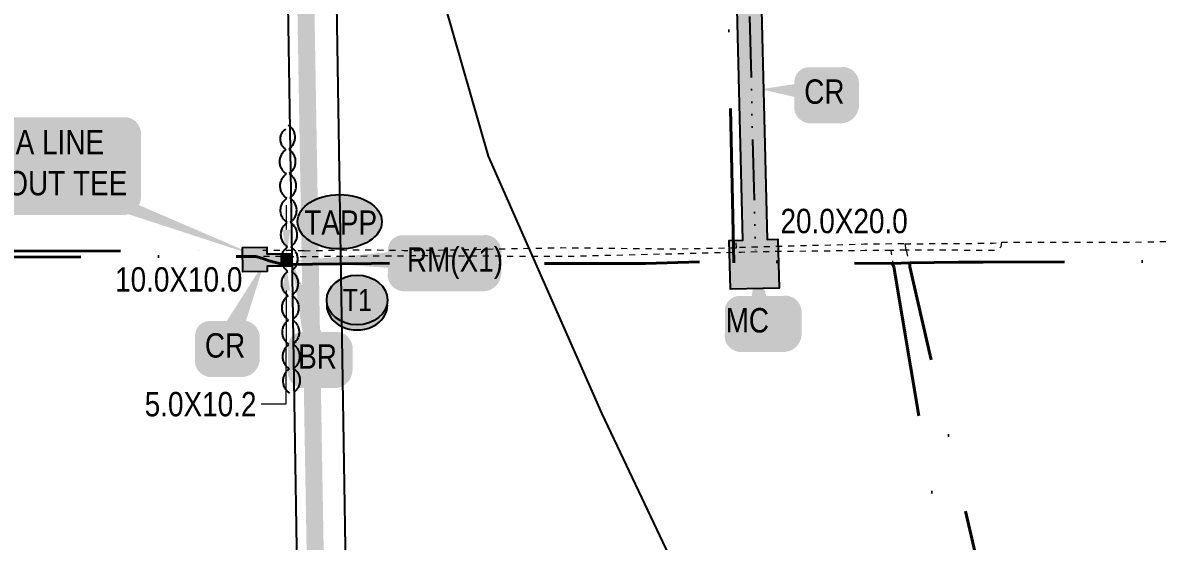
# Model space of a CAD drawing. Extents: x 72365 to 80261, y 6000112 to 6008999.
# Drawn here: x 76497.9 to 76965.7, y 6001619.7 to 6001832.2 of the extents above; entities that cross this region are included whole.
import ezdxf
from ezdxf.enums import TextEntityAlignment as Align

# ---------------------------------------------------------------- set-up
doc = ezdxf.new("R2010")
doc.units = 0
doc.header["$LTSCALE"] = 5
doc.header["$PDSIZE"] = 2.5
for name, pattern in [('0', [1, 1, 0]), ('COOP2', [10, 5, -1, 0, -1, 0, -1, 0, -1, 0, -1]), ('DASHDOT', [25.4, 12.7, -6.35, 0, -6.35]), ('foc-ABD', [1, 0.5, -0.5])]:
    doc.linetypes.add(name, pattern=pattern)
doc.layers.get('Defpoints').update_dxf_attribs({"color": 9})
for name, color, linetype, lineweight in [('AS-RECON EXISTING', 151, 'DASHDOT', 40), ('EXISTING PIPE ABD', 113, 'foc-ABD', 13), ('P-APEX RECON-TWS-T', 104, 'Continuous', 9)]:
    doc.layers.add(name, color=color, linetype=linetype, lineweight=lineweight)
for name, color, linetype in [('AS-ROADS', 254, 'Continuous'), ('CG-NOTES', 7, 'Continuous'), ('L-SEC', 7, 'Continuous'), ('P-APEX RECON PAY ITEMS', 240, 'Continuous'), ('P-APEX RECON-10m BUFFER', 51, 'COOP2'), ('P-APEX RECON-URBAN', 30, 'COOP2'), ('P-APEX RECON-WORK AREA', 104, 'Continuous'), ('P-CROSSINGS', 250, 'Continuous'), ('T-BUSH', 110, '0'), ('T-CREEK', 160, 'Continuous')]:
    doc.layers.add(name, color=color, linetype=linetype)
doc.layers.add('P-APEX RECON-TO BE BRUSHED-H', color=7, linetype='Continuous', true_color=0xafe19b)
doc.styles.add('175L', font='ARIALN.TTF', dxfattribs={"height": 20})
doc.styles.add('80', font='ARIALN.TTF', dxfattribs={"height": 10})
doc.styles.add('80CG', font='ARIALN.TTF', dxfattribs={"height": 10})
doc.styles.add('80L', font='ARIALN.TTF', dxfattribs={"height": 10})
doc.dimstyles.new('Compass 5 000', dxfattribs={"dimscale": 5, "dimtxt": 9, "dimasz": 2, "dimexe": 0.2, "dimexo": 0.0625, "dimgap": 0.5, "dimtad": 0, "dimtih": 1, "dimtoh": 1, "dimzin": 0, "dimdsep": 46, "dimtxsty": '80CG', "dimcen": 0.1, "dimse1": 1, "dimse2": 1, "dimclrd": 256, "dimclrt": 256, "dimaunit": 1, "dimadec": 4, "dimazin": 0, "dimtfac": 0.06, "dimtofl": 0, "dimtmove": 0, "dimatfit": 1, "dimfxl": 0.2, "dimtolj": 1, "dimtzin": 0, "dimlwd": -1, "dimarcsym": 0})

# ---------------------------------------------------------------- blocks, each defined once
blk = doc.blocks.new('*U1042')
at = {"true_color": 0xffffa8}
h = blk.add_hatch(color=51, dxfattribs=at)
edge = h.paths.add_edge_path()
edge.add_line((-9, -11.5), (9, -11.5))
edge.add_arc((9, -5.5), 6, 270, 360)
edge.add_line((15, -5.5), (15, 4))
edge.add_arc((9, 4), 6, 0, 90)
edge.add_line((9, 10), (-9, 10))
edge.add_arc((-9, 4), 6, 90, 180)
edge.add_line((-15, 4), (-15, -5.5))
edge.add_arc((-9, -5.5), 6, 180, 270)
at = {"color": 240, "flags": 128}
for points in [[(-2.38, 24.28, 0, 10, 0), (0, 0, 5, 5, 0)], [(5.45, -7.08, 0, 10, 0), (0, 0, 5, 5, 0)]]:
    blk.add_lwpolyline(points, format="xyseb", dxfattribs=at)
blk.add_lwpolyline([(-9, -11.5, 3, 3, 0), (9, -11.5, 3, 3, 0.414214), (15, -5.5, 3, 3, 0), (15, 4, 3, 0, 0.414214), (9, 10, 0, 0, 0), (-9, 10, 0, 0, 0.414214), (-15, 4, 0, 0, 0), (-15, -5.5, 0, 3, 0.414214)], format="xyseb", close=True, dxfattribs=at)
at = {"color": 4, "style": '80'}
blk.add_attdef('OTHER_001', (-14.7, -5), '', height=10, dxfattribs=at)
blk = doc.blocks.new('*U1043')
at = {"true_color": 0xffffa8}
h = blk.add_hatch(color=51, dxfattribs=at)
edge = h.paths.add_edge_path()
edge.add_line((-16.5, -11.5), (16.5, -11.5))
edge.add_arc((16.5, -5.5), 6, 270, 360)
edge.add_line((22.5, -5.5), (22.5, 4))
edge.add_arc((16.5, 4), 6, 0, 90)
edge.add_line((16.5, 10), (-16.5, 10))
edge.add_arc((-16.5, 4), 6, 90, 180)
edge.add_line((-22.5, 4), (-22.5, -5.5))
edge.add_arc((-16.5, -5.5), 6, 180, 270)
at = {"color": 240, "flags": 128}
blk.add_lwpolyline([(-16.5, -11.5, 3, 3, 0), (16.5, -11.5, 3, 3, 0.414214), (22.5, -5.5, 3, 3, 0), (22.5, 4, 3, 0, 0.414214), (16.5, 10, 0, 0, 0), (-16.5, 10, 0, 0, 0.414214), (-22.5, 4, 0, 0, 0), (-22.5, -5.5, 0, 3, 0.414214)], format="xyseb", close=True, dxfattribs=at)
for points in [[(-61.98, -0.54, 0, 10, 0), (0, 0, 5, 5, 0)], [(5.45, -7.08, 0, 10, 0), (0, 0, 5, 5, 0)]]:
    blk.add_lwpolyline(points, format="xyseb", dxfattribs=at)
at = {"color": 4, "style": '80'}
blk.add_attdef('OTHER_001', (-14.7, -5), '', height=10, dxfattribs=at)
blk = doc.blocks.new('*U1044')
at = {"true_color": 0xffffa8}
h = blk.add_hatch(color=51, dxfattribs=at)
edge = h.paths.add_edge_path()
edge.add_line((-6.5, -11.5), (6.5, -11.5))
edge.add_arc((6.5, -5.5), 6, 270, 360)
edge.add_line((12.5, -5.5), (12.5, 4))
edge.add_arc((6.5, 4), 6, 0, 90)
edge.add_line((6.5, 10), (-6.5, 10))
edge.add_arc((-6.5, 4), 6, 90, 180)
edge.add_line((-12.5, 4), (-12.5, -5.5))
edge.add_arc((-6.5, -5.5), 6, 180, 270)
at = {"color": 240, "flags": 128}
for points in [[(16.07, 34.36, 0, 10, 0), (0, 0, 5, 5, 0)], [(5.45, -7.08, 0, 10, 0), (0, 0, 5, 5, 0)]]:
    blk.add_lwpolyline(points, format="xyseb", dxfattribs=at)
blk.add_lwpolyline([(-6.5, -11.5, 3, 3, 0), (6.5, -11.5, 3, 3, 0.414214), (12.5, -5.5, 3, 3, 0), (12.5, 4, 3, 0, 0.414214), (6.5, 10, 0, 0, 0), (-6.5, 10, 0, 0, 0.414214), (-12.5, 4, 0, 0, 0), (-12.5, -5.5, 0, 3, 0.414214)], format="xyseb", close=True, dxfattribs=at)
at = {"color": 4, "style": '80'}
blk.add_attdef('OTHER_001', (-14.7, -5), '', height=10, dxfattribs=at)
blk = doc.blocks.new('*U1051')
at = {"true_color": 0xffffa8}
h = blk.add_hatch(color=51, dxfattribs=at)
edge = h.paths.add_edge_path()
edge.add_line((-6.5, -11.5), (6.5, -11.5))
edge.add_arc((6.5, -5.5), 6, 270, 360)
edge.add_line((12.5, -5.5), (12.5, 4))
edge.add_arc((6.5, 4), 6, 0, 90)
edge.add_line((6.5, 10), (-6.5, 10))
edge.add_arc((-6.5, 4), 6, 90, 180)
edge.add_line((-12.5, 4), (-12.5, -5.5))
edge.add_arc((-6.5, -5.5), 6, 180, 270)
at = {"color": 240, "flags": 128}
blk.add_lwpolyline([(-6.5, -11.5, 3, 3, 0), (6.5, -11.5, 3, 3, 0.414214), (12.5, -5.5, 3, 3, 0), (12.5, 4, 3, 0, 0.414214), (6.5, 10, 0, 0, 0), (-6.5, 10, 0, 0, 0.414214), (-12.5, 4, 0, 0, 0), (-12.5, -5.5, 0, 3, 0.414214)], format="xyseb", close=True, dxfattribs=at)
for points in [[(-26.24, 0.99, 0, 10, 0), (0, 0, 5, 5, 0)], [(5.45, -7.08, 0, 10, 0), (0, 0, 5, 5, 0)]]:
    blk.add_lwpolyline(points, format="xyseb", dxfattribs=at)
at = {"color": 4, "style": '80'}
blk.add_attdef('OTHER_001', (-14.7, -5), '', height=10, dxfattribs=at)
blk = doc.blocks.new('Well_proximity')
h = blk.add_hatch(color=191)
h.dxf.hatch_style = 1
edge = h.paths.add_edge_path()
edge.add_ellipse((0, 0), major_axis=(-12.5, 0), ratio=0.816297, start_angle=0, end_angle=360)
h = blk.add_hatch(color=250)
h.dxf.hatch_style = 1
edge = h.paths.add_edge_path()
edge.add_ellipse((0, -2.05), major_axis=(-12.5, 0), ratio=0.816297, start_angle=0, end_angle=180)
edge.add_line((12.5, -2.05), (12.5, 0))
edge.add_ellipse((0, 0), major_axis=(-12.5, 0), ratio=0.816297, start_angle=0, end_angle=180, ccw=False)
edge.add_line((-12.5, 0), (-12.5, -2.05))
at = {"color": 250}
blk.add_ellipse((0, 0), major_axis=(-12.5, 0), ratio=0.816297, dxfattribs=at)
blk.add_ellipse((0, -2.05), major_axis=(-12.5, 0), ratio=0.816297, start_param=0, end_param=3.141593, dxfattribs=at)
at = {"color": 250, "style": '80L'}
blk.add_attdef('CROSSING', text='', height=9, dxfattribs=at).set_placement((0.09, 0.02), align=Align.MIDDLE_CENTER)
blk = doc.blocks.new('TAPP_Access_Point')
h = blk.add_hatch(color=255)
h.dxf.hatch_style = 1
edge = h.paths.add_edge_path()
edge.add_ellipse((-0.4, 0.35), major_axis=(-17.31, 0), ratio=0.643219, start_angle=0, end_angle=360)
at = {"color": 170}
blk.add_ellipse((-0.4, 0.35), major_axis=(-17.31, 0), ratio=0.643219, dxfattribs=at)
at = {"color": 170, "style": '175L'}
blk.add_text('TAPP', height=10, dxfattribs=at).set_placement((0, 0), align=Align.MIDDLE_CENTER)
blk = doc.blocks.new('*U1284')
at = {"true_color": 0xffffa8}
h = blk.add_hatch(color=51, dxfattribs=at)
edge = h.paths.add_edge_path()
edge.add_line((-46.5, -20), (46.5, -20))
edge.add_arc((46.5, -14), 6, 270, 360)
edge.add_line((52.5, -14), (52.5, 12.5))
edge.add_arc((46.5, 12.5), 6, 0, 90)
edge.add_line((46.5, 18.5), (-46.5, 18.5))
edge.add_arc((-46.5, 12.5), 6, 90, 180)
edge.add_line((-52.5, 12.5), (-52.5, -14))
edge.add_arc((-46.5, -14), 6, 180, 270)
at = {"color": 240, "flags": 128}
blk.add_lwpolyline([(-46.5, -20, 3, 3, 0), (46.5, -20, 3, 3, 0.414214), (52.5, -14, 3, 3, 0), (52.5, 12.5, 3, 0, 0.414214), (46.5, 18.5, 0, 0, 0), (-46.5, 18.5, 0, 0, 0.414214), (-52.5, 12.5, 0, 0, 0), (-52.5, -14, 0, 3, 0.414214)], format="xyseb", close=True, dxfattribs=at)
for points in [[(102.31, -38.6, 0, 10, 0), (0, 0, 5, 5, 0)], [(5.45, -7.08, 0, 10, 0), (0, 0, 5, 5, 0)]]:
    blk.add_lwpolyline(points, format="xyseb", dxfattribs=at)
at = {"color": 4, "style": '80'}
blk.add_attdef('OTHER_001', (-14.7, -5), '', height=10, dxfattribs=at)
blk = doc.blocks.new('*U1285')
at = {"true_color": 0xffffa8}
h = blk.add_hatch(color=51, dxfattribs=at)
edge = h.paths.add_edge_path()
edge.add_line((-6.5, -11.5), (6.5, -11.5))
edge.add_arc((6.5, -5.5), 6, 270, 360)
edge.add_line((12.5, -5.5), (12.5, 4))
edge.add_arc((6.5, 4), 6, 0, 90)
edge.add_line((6.5, 10), (-6.5, 10))
edge.add_arc((-6.5, 4), 6, 90, 180)
edge.add_line((-12.5, 4), (-12.5, -5.5))
edge.add_arc((-6.5, -5.5), 6, 180, 270)
at = {"color": 240, "flags": 128}
for points in [[(-10.96, 39.17, 0, 10, 0), (0, 0, 5, 5, 0)], [(-5.14, 2.54, 0, 10, 0), (0, 0, 5, 5, 0)]]:
    blk.add_lwpolyline(points, format="xyseb", dxfattribs=at)
blk.add_lwpolyline([(-6.5, -11.5, 3, 3, 0), (6.5, -11.5, 3, 3, 0.414214), (12.5, -5.5, 3, 3, 0), (12.5, 4, 3, 0, 0.414214), (6.5, 10, 0, 0, 0), (-6.5, 10, 0, 0, 0.414214), (-12.5, 4, 0, 0, 0), (-12.5, -5.5, 0, 3, 0.414214)], format="xyseb", close=True, dxfattribs=at)
at = {"color": 4, "style": '80'}
blk.add_attdef('OTHER_001', (-14.7, -5), '', height=10, dxfattribs=at)
blk = doc.blocks.new('*D1286')
at = {"layer": 'Defpoints', "color": 0, "transparency": 16777216}
for p in [(76602.7, 6001737.49), (76602.68, 6001732.49), (76605.95, 6001732.48)]:
    blk.add_point(p, dxfattribs=at)
at = {"layer": 'P-APEX RECON-TWS-T', "transparency": 16777216}
for p, q in [((76606.02, 6001747.47), (76606.06, 6001757.47)), ((76605.91, 6001722.48), (76605.7, 6001675.82)), ((76605.7, 6001675.82), (76595.7, 6001675.82))]:
    blk.add_line(p, q, dxfattribs=at)
for points in [[(76604.35, 6001747.48), (76607.68, 6001747.47), (76605.97, 6001737.48)], [(76604.24, 6001722.49), (76607.57, 6001722.47), (76605.95, 6001732.48)]]:
    blk.add_solid(points, dxfattribs=at)
at = {"layer": 'P-APEX RECON-TWS-T', "transparency": 16777216, "insert": (76570.8, 6001675.82), "char_height": 10, "attachment_point": 5, "style": '80CG', "bg_fill": 3, "box_fill_scale": 1.1, "bg_fill_color": 256, "bg_fill_true_color": 13158600, "bg_fill_transparency": 0}
blk.add_mtext('\\A1;5.0X10.2', dxfattribs=at)

msp = doc.modelspace()

# ---------------------------------------------------------------- hatches: boundary and pattern name
at = {"layer": 'P-APEX RECON-10m BUFFER'}
h = msp.add_hatch(color=256, dxfattribs=at)
h.dxf.hatch_style = 1
h.paths.add_polyline_path([(76799.469, 6001896.485), (76804.572, 6001896.612), (76805.067, 6001876.634), (76799.964, 6001876.508), (76803.265, 6001743.353), (76807.648, 6001743.462), (76808.143, 6001723.484), (76788.166, 6001722.989), (76787.671, 6001742.966), (76793.276, 6001743.105), (76790.235, 6001865.798), (76626.286, 6001862.39), (76626.206, 6001867.385), (76790.111, 6001870.792), (76789.976, 6001876.26), (76785.09, 6001876.139), (76784.595, 6001896.116), (76789.481, 6001896.237), (76788.906, 6001919.411), (76798.898, 6001919.546)])
h = msp.add_hatch(color=256, dxfattribs=at)
h.dxf.hatch_style = 1
h.paths.add_polyline_path([(76608.263, 6001732.469), (76598.053, 6001732.514), (76598.089, 6001730.247), (76588.099, 6001730.086), (76587.938, 6001740.076), (76597.928, 6001740.237), (76597.972, 6001737.511), (76608.182, 6001737.465)])
at = {"layer": 'P-APEX RECON-TO BE BRUSHED-H'}
h = msp.add_hatch(color=256, dxfattribs=at)
h.dxf.hatch_style = 1
h.paths.add_polyline_path([(76603.492, 6001737.486), (76608.182, 6001737.465), (76608.263, 6001732.469), (76603.569, 6001732.49)])

# ---------------------------------------------------------------- linework, layer by layer
at = {"layer": 'AS-RECON EXISTING', "flags": 128}
for points in [[(75037.791, 6004656.753), (75040.969, 6004656.433), (75045.915, 6004655.772), (75049.394, 6004654.346), (75052.064, 6004650.57), (75053.426, 6004637.725), (75033.395, 6004591.678), (75031.392, 6004570.51), (75029.931, 6004515.157), (75042.224, 6004425.428), (75088.285, 6004323.543), (75194.619, 6003946.248), (75213.404, 6003887.596), (75223.371, 6003817.787), (75207.409, 6003720.82), (75206.511, 6003689.287), (75204.954, 6003670.162), (75202.637, 6003617.763), (75200.895, 6003491.251), (75201.913, 6003456.145), (75201.915, 6003448.954), (75201.926, 6003448.885), (75203.939, 6003388.84), (75218.217, 6003217.565), (75234.47, 6003185.573), (75239.194, 6003181.095), (75292.631, 6003124.99), (75301.02, 6003116.237), (75335.77, 6003081.164), (75340.011, 6003076.747), (75319.285, 6003058.924), (75293.559, 6003035.852), (75256.369, 6003005.581), (75249.573, 6002987.773), (75247.996, 6002982.485), (75237.135, 6002910.379), (75227.075, 6002831.615), (75214.959, 6002751.432), (75211.709, 6002721.577), (75209.811, 6002708.389), (75206.029, 6002695.343), (75160.049, 6002512.361), (75098.871, 6002268.897), (75101.117, 6001963.088), (75102.699, 6001913.42), (75104.455, 6001837.202), (75106.635, 6001761.87), (75111.085, 6001725.137), (75116.811, 6001720.095), (75124.566, 6001719.723), (75147.124, 6001719.523), (75240.243, 6001715.044), (75288.052, 6001716.599), (75343.524, 6001708.949), (75397.031, 6001707.43), (75444.732, 6001706.98), (75525.283, 6001713.2), (75605.869, 6001718.727), (75698.222, 6001727.909), (75798.038, 6001736.882), (76595.29, 6001738.909), (76595.409, 6001738.918), (76595.528, 6001738.906), (76595.643, 6001738.873), (76595.75, 6001738.822), (76595.848, 6001738.753), (76595.932, 6001738.668), (76596, 6001738.57), (76596.051, 6001738.462), (76596.082, 6001738.347), (76596.093, 6001738.228), (76596.104, 6001736.818), (76595.885, 6001735.77)], [(75215, 6002694.777), (75390.186, 6002683.739), (75729.191, 6002690.093), (75775.385, 6002626.924), (75776.143, 6002522.507), (75780.716, 6001892.557), (75784.551, 6001750.388), (75784.025, 6001733.396), (75798.814, 6001734.395), (76593.506, 6001736.456), (76595.885, 6001735.77), (76598.865, 6001734.618), (76604.677, 6001733.192), (76640.957, 6001733.545), (76679.788, 6001733.92), (76690.576, 6001733.503), (76753.3, 6001733.557), (76776.376, 6001734.218), (76802.867, 6001734.285), (76826.946, 6001733.809), (76854.448, 6001733.594), (76861.768, 6001733.765), (76861.785, 6001732.13), (76893.054, 6001595.156), (76891.725, 6001439.044), (76877.66, 6001439.394), (76756.595, 6001438.786), (76741.289, 6001440.045), (76732.847, 6001439.81), (76719.925, 6001440.025), (76689.819, 6001440.287), (76684.465, 6001440.335), (76682.569, 6001440.579), (76680.702, 6001441.344), (76676.691, 6001445.747), (76673.972, 6001448.958), (76672.08, 6001450.278)], [(76758.765, 6002024.12), (76763.318, 6002023.722), (76768.033, 6002023.562), (76771.286, 6002023.198), (76777.333, 6002022.661), (76780.268, 6002022.098), (76785.167, 6002021.56), (76788.874, 6002020.686), (76789.083, 6002019.796), (76788.217, 6002013.574), (76788.393, 6002009.056), (76788.165, 6002001.388), (76787.59, 6001990.02), (76786.991, 6001976.351), (76786.228, 6001957.802), (76785.881, 6001946.176), (76785.06, 6001932.131), (76785.351, 6001922.32), (76785.442, 6001911.236), (76786.974, 6001863.321), (76787.924, 6001806.186), (76789.563, 6001733.86)], [(76861.768, 6001733.765), (76881.741, 6001734.101), (76891.844, 6001734.079), (76947.696, 6001734.384), (77010.793, 6001734.724), (77121.722, 6001735.405), (77210.12, 6001735.851), (77302.203, 6001736.064), (77382.808, 6001736.191), (77393.301, 6001736.278), (77409.894, 6001736.415), (77416.428, 6001736.829), (77417.563, 6001736.941), (77418.676, 6001737.193), (77419.749, 6001737.58), (77420.765, 6001738.098), (77421.71, 6001738.737), (77422.569, 6001739.489), (77423.327, 6001740.341), (77424.749, 6001744.615), (77424.995, 6001753.811), (77423.901, 6001832.456), (77423.356, 6001887.432), (77422.892, 6001889.703), (77422.945, 6001890.506), (77423.129, 6001891.288), (77423.441, 6001892.03), (77423.871, 6001892.709), (77424.407, 6001893.308), (77425.035, 6001893.81), (77425.738, 6001894.201), (77426.495, 6001894.471), (77427.287, 6001894.611), (77428.091, 6001894.619), (77428.885, 6001894.493), (77458.82, 6001895.049), (77473.812, 6001894.969), (77543.642, 6001895.709), (77621.999, 6001897.058), (77723.717, 6001899.129), (77730.739, 6001898.617), (77736.296, 6001898.538), (77747.163, 6001899.342), (77757.53, 6001899.768), (77757.53, 6001899.768), (77843.12, 6001899.951), (77922.007, 6001901.104), (78001.686, 6001902.551), (78086.053, 6001903.56), (78091.603, 6001903.701), (78091.787, 6001896.868), (78093.094, 6001827.647), (78093.174, 6001818.766), (78100.767, 6001821.046), (78125.46, 6001827.372), (78150.645, 6001836.283), (78164.265, 6001843.425), (78186.919, 6001858.923), (78194.3, 6001864.361)], [(76854.448, 6001733.594), (76855.159, 6001732.126), (76880.088, 6001584.657), (76881.612, 6001487.351), (76780.544, 6001447.838), (76770.06, 6001444.693), (76763.814, 6001442.214), (76758.635, 6001439.728), (76752.971, 6001437.291), (76747.459, 6001434.36), (76742.211, 6001427.683), (76728.91, 6001415.175), (76704.165, 6001412.335), (76688.837, 6001411.146), (76680.004, 6001410.472), (76678.656, 6001409.961), (76671.205, 6001401.227), (76669.715, 6001400.402)]]:
    msp.add_lwpolyline(points, dxfattribs=at)
at = {"layer": 'AS-ROADS', "const_width": 7, "flags": 128}
msp.add_lwpolyline([(76612.509, 6001925.862), (76621.95, 6001371.632), (76626.206, 6001009.216)], dxfattribs=at)
at = {"layer": 'EXISTING PIPE ABD', "flags": 128}
for points in [[(76899.318, 6001742.262), (76901.504, 6001742.252), (76949.989, 6001742.277), (76963.794, 6001742.494), (77015.233, 6001743.311), (77067.446, 6001743.58), (77110.739, 6001744.299), (77239.513, 6001743.714), (77289.225, 6001743.239), (77310.165, 6001742.9), (77347.795, 6001742.172), (77389.295, 6001741.353), (77415.246, 6001739.796), (77420.057, 6001740.115), (77423.38, 6001741.041), (77426.717, 6001742.523), (77428.96, 6001744.167), (77432.158, 6001765.369), (77430.646, 6001795.182), (77427.995, 6001851.694), (77426.554, 6001876.702), (77427.258, 6001891.37), (77427.903, 6001894.02), (77430.643, 6001898.029), (77433.517, 6001899.509), (77454.085, 6001899.862), (77485.966, 6001899.96), (77542.895, 6001897.993), (77595.554, 6001903.606), (77637.018, 6001904.481), (77678.207, 6001904.541), (77714.065, 6001905.35), (77725.269, 6001905.603), (77742.999, 6001906.194)], [(76790.6, 6001740.025), (76790.535, 6001741.984)], [(76859.683, 6001741.586), (76862.001, 6001741.631), (76850.011, 6001741.494), (76843.141, 6001741.415), (76819.811, 6001740.814), (76802.731, 6001740.374), (76793.128, 6001740.085), (76790.6, 6001740.025)], [(76859.683, 6001741.586), (76871.1, 6001741.695), (76896.001, 6001741.87), (76897.139, 6001742.015), (76899.318, 6001742.262)], [(76859.683, 6001741.586), (76860.189, 6001739.037)], [(76899.318, 6001742.262), (76899.096, 6001740.422), (76898.606, 6001739.797), (76897.835, 6001739.284), (76896.202, 6001738.809), (76869.534, 6001739.071), (76860.189, 6001739.037)], [(76854.06, 6001738.919), (76846.295, 6001738.861), (76843.359, 6001738.825), (76804.269, 6001738.387), (76794.074, 6001738.155), (76792.608, 6001738.12), (76792.584, 6001738.119), (76765.021, 6001737.46), (76756.338, 6001737.248), (76719.551, 6001736.367), (76709.153, 6001736.416), (76660.148, 6001736.649), (76658.49, 6001736.657), (76631.608, 6001736.436), (76628.815, 6001736.413), (76614.01, 6001736.291), (76612.225, 6001736.276), (76594.506, 6001736.447)], [(76613.277, 6001738.781), (76596.378, 6001738.902)], [(76613.277, 6001738.781), (76628.305, 6001739.048)], [(76628.305, 6001739.048), (76636.739, 6001739.198), (76654.18, 6001738.942), (76658.787, 6001738.874), (76681.65, 6001739.321), (76719.041, 6001740.053), (76764.856, 6001739.555), (76789.56, 6001739.998), (76790.6, 6001740.025)], [(76860.189, 6001739.037), (76854.06, 6001738.919)], [(76855.159, 6001732.126), (76854.06, 6001738.919)], [(76860.189, 6001739.037), (76861.785, 6001732.13)]]:
    msp.add_lwpolyline(points, dxfattribs=at)
at = {"layer": 'L-SEC', "flags": 128}
for points in [[(76605.29, 6001916.925), (76618.266, 6001111.771)], [(76638.364, 6001112.039), (76625.404, 6001917.199)]]:
    msp.add_lwpolyline(points, dxfattribs=at)
at = {"layer": 'P-APEX RECON-URBAN', "flags": 128}
msp.add_lwpolyline([(76767.451, 6002023.5), (76767.857, 6002022.507), (76776.132, 6002018.81), (76788.619, 6002009.641), (76791.764, 6002005.727), (76798.492, 6001734.268)], dxfattribs=at)
at = {"layer": 'P-APEX RECON-WORK AREA', "flags": 128}
for points in [[(76799.469, 6001896.485), (76804.572, 6001896.612), (76805.067, 6001876.634), (76799.964, 6001876.508), (76803.265, 6001743.353), (76807.648, 6001743.462), (76808.143, 6001723.484), (76788.166, 6001722.989), (76787.671, 6001742.966), (76793.276, 6001743.105), (76790.235, 6001865.798), (76626.286, 6001862.39), (76626.206, 6001867.385), (76790.111, 6001870.792), (76789.976, 6001876.26), (76785.09, 6001876.139), (76784.595, 6001896.116), (76789.481, 6001896.237), (76788.906, 6001919.411), (76798.898, 6001919.546)], [(76608.263, 6001732.469), (76598.053, 6001732.514), (76598.089, 6001730.247), (76588.099, 6001730.086), (76587.938, 6001740.076), (76597.928, 6001740.237), (76597.972, 6001737.511), (76608.182, 6001737.465)]]:
    msp.add_lwpolyline(points, close=True, dxfattribs=at)
at = {"layer": 'T-BUSH', "flags": 128}
for points in [[(76607.366, 6001680.378, -0.5205671), (76607.213, 6001690.369, -0.5205671), (76607.06, 6001700.359, -0.5205671), (76606.906, 6001710.35, -0.5205671), (76606.753, 6001720.34, -0.5205671), (76606.6, 6001730.331, -0.5205671), (76606.447, 6001740.321, -0.5205671), (76606.294, 6001750.312, -0.5205671), (76606.14, 6001760.302, -0.5205671), (76605.987, 6001770.293, -0.5205671), (76605.834, 6001780.283, -0.5205671), (76605.705, 6001788.727, -0.5205671)], [(76606.726, 6001790.388, -0.5205671), (76606.947, 6001780.399, -0.5205671), (76607.168, 6001770.409, -0.5205671), (76607.389, 6001760.42, -0.5205671), (76607.61, 6001750.431, -0.5205671), (76607.831, 6001740.442, -0.5205671), (76608.052, 6001730.452, -0.5205671), (76608.273, 6001720.463, -0.5205671), (76608.494, 6001710.474, -0.5205671), (76608.715, 6001700.485, -0.5205671), (76608.935, 6001690.495, -0.5205671), (76609.148, 6001680.903, -0.5205671)]]:
    msp.add_lwpolyline(points, format="xyb", dxfattribs=at)
at = {"layer": 'T-CREEK'}
msp.add_lwpolyline([(77443.528, 6001349.342), (77337.169, 6001444.027), (77238.609, 6001549.714), (77191.267, 6001577.362), (77157.431, 6001586.092), (77056.657, 6001587.659), (76880.398, 6001585.468), (76802.493, 6001580.072), (76775.511, 6001587.697), (76735.469, 6001671.952), (76688.965, 6001777.599), (76649.425, 6001915.1), (76648.58, 6001917.515), (76627.973, 6001976.479), (76608.306, 6002006.865), (76603.69, 6002019.792), (76594.729, 6002044.881), (76574.758, 6002075.798)], dxfattribs=at)

# ---------------------------------------------------------------- block references
at = {"layer": 'CG-NOTES', "xscale": 0.999168229, "yscale": 0.999168229, "zscale": 0.999168229}
msp.add_blockref('TAPP_Access_Point', (76628.267, 6001750.309), dxfattribs=at)
at = {"layer": 'P-APEX RECON PAY ITEMS'}
ref = msp.add_blockref('*U1051', (76826.893, 6001804.014), dxfattribs=at)
ref.add_attrib('OTHER_001', 'CR', (76818.431, 6001799.01), dxfattribs={"layer": '0', "color": 4, "height": 10, "style": '80'})
msp.add_blockref('*U1042', (76800.861, 6001710.27), dxfattribs=at).add_auto_attribs({'OTHER_001': 'MC'})
at = {"layer": 'P-CROSSINGS', "xscale": 0.999168229, "yscale": 0.999168229, "zscale": 0.999168229}
msp.add_blockref('Well_proximity', (76635.013, 6001718.578), dxfattribs=at).add_auto_attribs({'CROSSING': 'T1'})

# ---------------------------------------------------------------- texts
at = {"layer": 'P-APEX RECON-TWS-T', "char_height": 9.9917, "attachment_point": 1, "style": '80L'}
for s, insert in [('20.0X20.0', (76808.701, 6001755.972)), ('10.0X10.0', (76535.739, 6001732.032))]:
    msp.add_mtext_dynamic_manual_height_columns(s, width=10.35424, gutter_width=50, heights=[0], dxfattribs=dict(at, insert=insert))

# ---------------------------------------------------------------- next in the draw order: dimensions: what is measured, and where the dimension line sits
at = {"layer": 'P-APEX RECON-TWS-T'}
dim = msp.add_linear_dim(base=(76605.951, 6001732.479), p1=(76602.705, 6001737.49), p2=(76602.683, 6001732.494), angle=269.74459, text='5.0X10.2', dimstyle='Compass 5 000', override={"dimtfill": 1}, dxfattribs=at)
dim.commit()
dim.dimension.update_dxf_attribs({"geometry": '*D1286', "text_midpoint": (76570.797, 6001675.822), "dimtype": 161})

# ---------------------------------------------------------------- next in the draw order: block references
at = {"layer": 'P-APEX RECON PAY ITEMS'}
ref = msp.add_blockref('*U1284', (76492.364, 6001774.92), dxfattribs=at)
ref.add_attrib('OTHER_001', 'CAP TBA LINE', (76453.568, 6001778.339), dxfattribs={"layer": '0', "color": 4, "height": 10, "style": '80'})
ref.add_attrib('OTHER_002', 'OR CUT OUT TEE', (76444.015, 6001761.495), dxfattribs={"layer": '0', "color": 4, "height": 10, "style": '80'})
msp.add_blockref('*U1043', (76670.133, 6001735.148), dxfattribs=at).add_auto_attribs({'OTHER_001': 'RM(X1)'})
ref = msp.add_blockref('*U1044', (76581.038, 6001699.982), dxfattribs=at)
ref.add_attrib('OTHER_001', 'CR', (76572.576, 6001694.978), dxfattribs={"layer": '0', "color": 4, "height": 10, "style": '80'})
ref = msp.add_blockref('*U1285', (76619.119, 6001695.441), dxfattribs=at)
ref.add_attrib('OTHER_001', 'BR', (76610.821, 6001690.441), dxfattribs={"layer": '0', "color": 4, "height": 10, "style": '80'})

doc.saveas('drawing.dxf')
